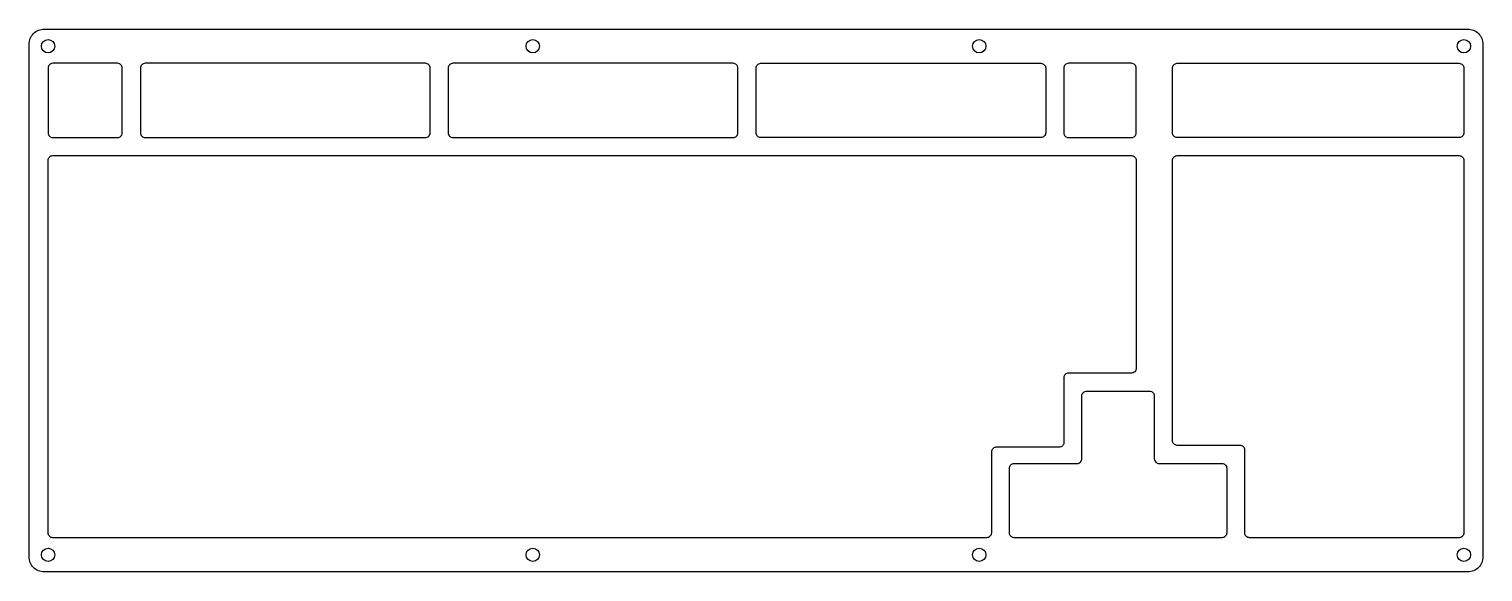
# Model space of a CAD drawing. Header units: millimetres. Extents: x -5 to 377, y -283 to -141.
import ezdxf

# ---------------------------------------------------------------- set-up
doc = ezdxf.new("R2010")
doc.units = ezdxf.units.MM
doc.layers.get('0').update_dxf_attribs({"linetype": 'CONTINUOUS'})

msp = doc.modelspace()

# ---------------------------------------------------------------- linework, layer by layer
for points in [[(376.95, -144.53), (376.95, -279.3, -0.414214), (372.95, -283.3), (-1.48, -283.3, -0.414214), (-5.48, -279.3), (-5.48, -144.53, -0.414214), (-1.48, -140.53), (372.95, -140.53, -0.414214)], [(0.77, -169.05), (17.8, -169.05, 0.414214), (19.05, -167.8), (19.05, -150.78, 0.414214), (17.8, -149.53), (0.77, -149.53, 0.414214), (-0.48, -150.78), (-0.48, -167.8, 0.414214)], [(100.01, -167.8), (100.01, -150.78, 0.414214), (98.76, -149.53), (25.06, -149.53, 0.414214), (23.81, -150.78), (23.81, -167.8, 0.414214), (25.06, -169.05), (98.76, -169.05, 0.414214)], [(180.97, -167.8), (180.97, -150.78, 0.414214), (179.72, -149.53), (106.03, -149.53, 0.414214), (104.78, -150.78), (104.78, -167.8, 0.414214), (106.03, -169.05), (179.72, -169.05, 0.414214)], [(185.74, -167.8), (185.74, -150.78, -0.414214), (186.99, -149.53), (260.69, -149.53, -0.414214), (261.94, -150.78), (261.94, -167.8, -0.414214), (260.69, -169.05), (186.99, -169.05, -0.414214)], [(285.75, -167.8), (285.75, -150.78, 0.414214), (284.5, -149.53), (267.95, -149.53, 0.414214), (266.7, -150.78), (266.7, -167.8, 0.414214), (267.95, -169.05), (284.5, -169.05, 0.414214)], [(295.27, -167.8), (295.27, -150.78, -0.414214), (296.52, -149.53), (370.7, -149.53, -0.414214), (371.95, -150.78), (371.95, -167.8, -0.414214), (370.7, -169.05), (296.52, -169.05, -0.414214)], [(247.65, -251.77), (247.65, -273.05, -0.414214), (246.4, -274.3), (0.77, -274.3, -0.414214), (-0.48, -273.05), (-0.48, -175.06, -0.414214), (0.77, -173.81), (284.5, -173.81, -0.414214), (285.75, -175.06), (285.75, -229.75, -0.414214), (284.5, -231), (267.95, -231, 0.414214), (266.7, -232.25), (266.7, -249.27, -0.414214), (265.45, -250.52), (248.9, -250.52, 0.414214)], [(295.27, -235.73), (295.27, -175.06, -0.414214), (296.52, -173.81), (370.7, -173.81, -0.414214), (371.95, -175.06), (371.95, -273.05, -0.414214), (370.7, -274.3), (315.58, -274.3, -0.414214), (314.33, -273.05), (314.33, -251.26, 0.414214), (313.08, -250.01), (296.52, -250.01, -0.414214), (295.27, -248.76)], [(309.56, -256.02), (309.56, -273.05, -0.414214), (308.31, -274.3), (253.66, -274.3, -0.414214), (252.41, -273.05), (252.41, -256.02, -0.414214), (253.66, -254.77), (270.21, -254.77, 0.414214), (271.46, -253.52), (271.46, -236.98, -0.414214), (272.71, -235.73), (289.26, -235.73, -0.414214), (290.51, -236.98), (290.51, -253.52, 0.414214), (291.76, -254.77), (308.31, -254.77, -0.414214)]]:
    msp.add_lwpolyline(points, format="xyb", close=True)
for centre in [(-0.48, -145.03), (127.02, -145.03), (244.46, -145.03), (371.95, -145.03), (-0.48, -278.8), (127.02, -278.8), (244.46, -278.8), (371.95, -278.8)]:
    msp.add_circle(centre, 1.75)

doc.saveas('drawing.dxf')
